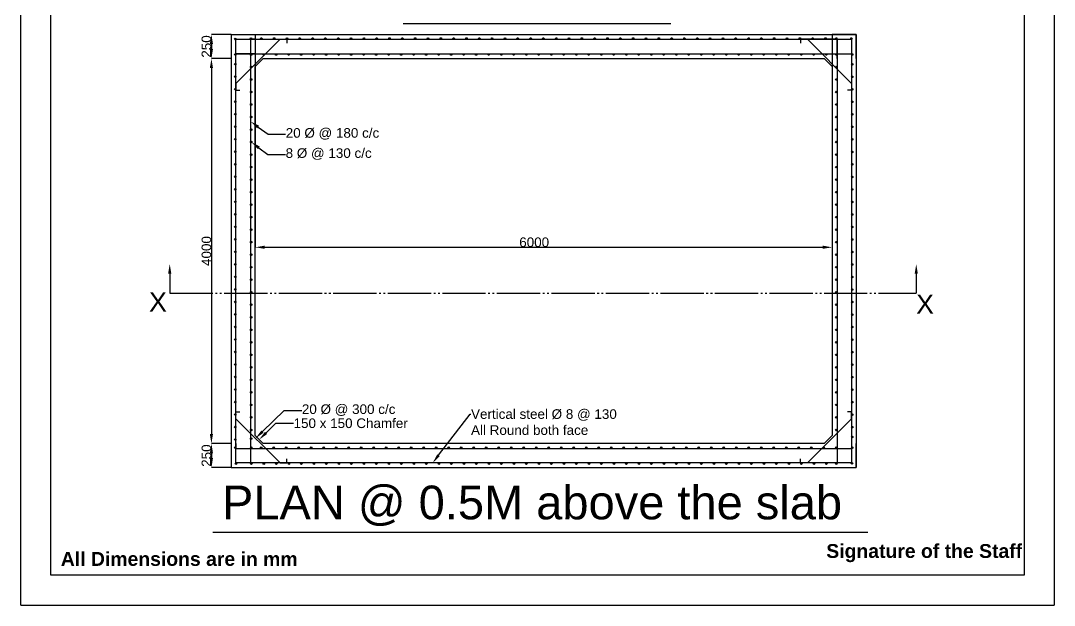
# Model space of a CAD drawing. Header units: millimetres. Extents: x 1847 to 12596, y 569 to 15764.
# Drawn here: x 1847 to 12596, y 569 to 6642 of the extents above; entities that cross this region are included whole.
import ezdxf
from ezdxf import colors
from ezdxf.entities.mleader import LeaderData, LeaderLine
from ezdxf.math import Vec2, Vec3

# ---------------------------------------------------------------- set-up
doc = ezdxf.new("R2010")
doc.units = ezdxf.units.MM
doc.linetypes.add('JIS_09_15', pattern=[18.9, 15, -0.9, 0.6, -0.9, 0.6, -0.9])
doc.styles.get("Standard").update_dxf_attribs({"font": 'arial.ttf'})
doc.dimstyles.new('ISO-25', dxfattribs={"dimtxt": 2.5, "dimasz": 2.5, "dimexe": 1.25, "dimexo": 0.625, "dimtad": 1, "dimtxsty": 'Standard', "dimcen": 2.5, "dimadec": 0, "dimazin": 0, "dimtfac": 1, "dimtmove": 0, "dimatfit": 3, "dimfxl": 1, "dimarcsym": 0})

# ---------------------------------------------------------------- blocks, each defined once
blk = doc.blocks.new('*D39')
at = {"color": 0, "lineweight": -2, "transparency": 16777216}
for p, q in [((4035, 6499), (3830, 6499)), ((3831, 6399), (3831, 6349)), ((4035, 6249), (3830, 6249))]:
    blk.add_line(p, q, dxfattribs=at)
at = {"color": 0, "transparency": 16777216}
for points in [[(3814, 6399), (3847, 6399), (3831, 6499)], [(3814, 6349), (3847, 6349), (3831, 6249)]]:
    blk.add_solid(points, dxfattribs=at)
at = {"layer": 'Defpoints', "color": 0, "transparency": 16777216}
for p in [(4036, 6499), (3831, 6249), (4036, 6249)]:
    blk.add_point(p, dxfattribs=at)
at = {"color": 0, "transparency": 16777216, "insert": (3779, 6374), "char_height": 100, "attachment_point": 5, "rotation": 90}
blk.add_mtext('250', dxfattribs=at)
blk = doc.blocks.new('*D40')
at = {"color": 0, "lineweight": -2, "transparency": 16777216}
for p, q in [((4035, 6249), (3830, 6249)), ((3831, 6149), (3831, 2349)), ((4035, 2249), (3830, 2249))]:
    blk.add_line(p, q, dxfattribs=at)
at = {"color": 0, "transparency": 16777216}
for points in [[(3814, 6149), (3847, 6149), (3831, 6249)], [(3814, 2349), (3847, 2349), (3831, 2249)]]:
    blk.add_solid(points, dxfattribs=at)
at = {"layer": 'Defpoints', "color": 0, "transparency": 16777216}
for p in [(4036, 6249), (3831, 2249), (4036, 2249)]:
    blk.add_point(p, dxfattribs=at)
at = {"color": 0, "transparency": 16777216, "insert": (3779, 4249), "char_height": 100, "attachment_point": 5, "rotation": 90}
blk.add_mtext('4000', dxfattribs=at)
blk = doc.blocks.new('*D41')
at = {"color": 0, "lineweight": -2, "transparency": 16777216}
for p, q in [((4035, 2249), (3830, 2249)), ((3831, 2149), (3831, 2099)), ((4035, 1999), (3830, 1999))]:
    blk.add_line(p, q, dxfattribs=at)
at = {"color": 0, "transparency": 16777216}
for points in [[(3814, 2149), (3847, 2149), (3831, 2249)], [(3814, 2099), (3847, 2099), (3831, 1999)]]:
    blk.add_solid(points, dxfattribs=at)
at = {"layer": 'Defpoints', "color": 0, "transparency": 16777216}
for p in [(4036, 2249), (3831, 1999), (4036, 1999)]:
    blk.add_point(p, dxfattribs=at)
at = {"color": 0, "transparency": 16777216, "insert": (3779, 2124), "char_height": 100, "attachment_point": 5, "rotation": 90}
blk.add_mtext('250', dxfattribs=at)
blk = doc.blocks.new('*D42')
at = {"color": 0, "lineweight": -2, "transparency": 16777216}
for p, q in [((4286, 6498), (4286, 4287)), ((10286, 6498), (10286, 4287)), ((4386, 4288), (10186, 4288))]:
    blk.add_line(p, q, dxfattribs=at)
at = {"color": 0, "transparency": 16777216}
for points in [[(4386, 4305), (4386, 4272), (4286, 4288)], [(10186, 4305), (10186, 4272), (10286, 4288)]]:
    blk.add_solid(points, dxfattribs=at)
at = {"layer": 'Defpoints', "color": 0, "transparency": 16777216}
for p in [(4286, 6499), (10286, 6499), (10286, 4288)]:
    blk.add_point(p, dxfattribs=at)
at = {"color": 0, "transparency": 16777216, "insert": (7187, 4340), "char_height": 100, "attachment_point": 5}
blk.add_mtext('6000', dxfattribs=at)

msp = doc.modelspace()

# ---------------------------------------------------------------- hatches: boundary and pattern name
at = {"true_color": 0x000000}
h = msp.add_hatch(color=18, dxfattribs=at)
h.dxf.hatch_style = 1
h.paths.add_polyline_path([(4071.139, 6452.966, 1), (4087.139, 6452.966, 1)])
h.paths.add_polyline_path([(4234.946, 6457.018, 1), (4250.946, 6457.018, 1)])
h.paths.add_polyline_path([(4341.43, 6457.018, 1), (4357.43, 6457.018, 1)])
h.paths.add_polyline_path([(4474.764, 6457.018, 1), (4490.764, 6457.018, 1)])
h.paths.add_polyline_path([(4608.097, 6457.018, 1), (4624.097, 6457.018, 1)])
h.paths.add_polyline_path([(4741.43, 6457.018, 1), (4757.43, 6457.018, 1)])
h.paths.add_polyline_path([(4756.097, 6291.018, 1), (4772.097, 6291.018, 1)])
h.paths.add_polyline_path([(4642.097, 6291.018, 1), (4626.097, 6291.018, 1)])
h.paths.add_polyline_path([(4512.097, 6291.018, 1), (4496.097, 6291.018, 1)])
h.paths.add_polyline_path([(4366.097, 6291.018, 1), (4382.097, 6291.018, 1)])
h.paths.add_polyline_path([(4252.097, 6291.018, 1), (4236.097, 6291.018, 1)])
h.paths.add_polyline_path([(4070.098, 6290.555, -1), (4086.098, 6290.555, -1)])
h.paths.add_polyline_path([(4070.097, 6190.818, 1), (4086.097, 6190.818, 1)])
h.paths.add_polyline_path([(4236.097, 6161.018, 1), (4252.097, 6161.018, 1)])
h.paths.add_polyline_path([(4086.097, 6060.818, 1), (4070.097, 6060.818, 1)])
h.paths.add_polyline_path([(4236.097, 6031.018, 1), (4252.097, 6031.018, 1)])
h.paths.add_polyline_path([(4070.097, 5930.818, 0.888328028), (4085.875, 5928.946), (4085.875, 5932.691, 0.888328028)])
h.paths.add_polyline_path([(4252.097, 5901.018, 1), (4236.097, 5901.018, 1)])
h.paths.add_polyline_path([(4086.097, 5800.818, 1), (4070.097, 5800.818, 1)])
h.paths.add_polyline_path([(4252.097, 5771.018, 1), (4236.097, 5771.018, 1)])
h.paths.add_polyline_path([(4086.097, 5670.818, 1), (4070.097, 5670.818, 1)])
h.paths.add_polyline_path([(4252.097, 5641.018, 1), (4236.097, 5641.018, 1)])
h.paths.add_polyline_path([(4236.097, 5511.018, 1), (4252.097, 5511.018, 1)])
h.paths.add_polyline_path([(4086.097, 5540.818, 1), (4070.097, 5540.818, 1)])
h.paths.add_polyline_path([(4086.097, 5410.818, 1), (4070.097, 5410.818, 1)])
h.paths.add_polyline_path([(4252.097, 5381.018, 1), (4236.097, 5381.018, 1)])
h.paths.add_polyline_path([(4252.097, 5251.018, 1), (4236.097, 5251.018, 1)])
h.paths.add_polyline_path([(4070.097, 5280.818, 1), (4086.097, 5280.818, 1)])
h.paths.add_polyline_path([(4070.097, 5150.818, 1), (4086.097, 5150.818, 1)])
h.paths.add_polyline_path([(4252.097, 5121.018, 1), (4236.097, 5121.018, 1)])
h.paths.add_polyline_path([(4236.097, 4991.018, 1), (4252.097, 4991.018, 1)])
h.paths.add_polyline_path([(4070.097, 5020.818, 1), (4086.097, 5020.818, 1)])
h.paths.add_polyline_path([(4070.097, 4890.818, 1), (4086.097, 4890.818, 1)])
h.paths.add_polyline_path([(4252.097, 4861.018, 1), (4236.097, 4861.018, 1)])
h.paths.add_polyline_path([(4236.097, 4731.018, 1), (4252.097, 4731.018, 1)])
h.paths.add_polyline_path([(4070.097, 4760.818, 1), (4086.097, 4760.818, 1)])
h.paths.add_polyline_path([(4070.097, 4630.818, 1), (4086.097, 4630.818, 1)])
h.paths.add_polyline_path([(4252.097, 4601.018, 1), (4236.097, 4601.018, 1)])
h.paths.add_polyline_path([(4236.097, 4471.018, 1), (4252.097, 4471.018, 1)])
h.paths.add_polyline_path([(4070.097, 4500.818, 1), (4086.097, 4500.818, 1)])
h.paths.add_polyline_path([(4070.097, 4370.818, 1), (4086.097, 4370.818, 1)])
h.paths.add_polyline_path([(4236.097, 4341.018, 1), (4252.097, 4341.018, 1)])
h.paths.add_polyline_path([(4070.097, 4240.818, 1), (4086.097, 4240.818, 1)])
h.paths.add_polyline_path([(4236.097, 4211.018, 1), (4252.097, 4211.018, 1)])
h.paths.add_polyline_path([(4070.097, 4110.818, 1), (4086.097, 4110.818, 1)])
h.paths.add_polyline_path([(4236.097, 4081.018, 1), (4252.097, 4081.018, 1)])
h.paths.add_polyline_path([(4086.097, 3980.818, 1), (4070.097, 3980.818, 1)])
h.paths.add_polyline_path([(4236.097, 3951.018, 1), (4252.097, 3951.018, 1)])
h.paths.add_polyline_path([(4086.097, 3850.818, 1), (4070.097, 3850.818, 1)])
h.paths.add_polyline_path([(4252.097, 3821.018, 1), (4236.097, 3821.018, 1)])
h.paths.add_polyline_path([(4252.097, 3691.018, 1), (4236.097, 3691.018, 1)])
h.paths.add_polyline_path([(4086.097, 3720.818, 1), (4070.097, 3720.818, 1)])
h.paths.add_polyline_path([(4070.097, 3590.818, 1), (4086.097, 3590.818, 1)])
h.paths.add_polyline_path([(4252.097, 3561.018, 1), (4236.097, 3561.018, 1)])
h.paths.add_polyline_path([(4252.097, 3431.018, 1), (4236.097, 3431.018, 1)])
h.paths.add_polyline_path([(4070.097, 3460.818, 1), (4086.097, 3460.818, 1)])
h.paths.add_polyline_path([(4070.097, 3330.818, 1), (4086.097, 3330.818, 1)])
h.paths.add_polyline_path([(4236.097, 3301.018, 1), (4252.097, 3301.018, 1)])
h.paths.add_polyline_path([(4252.097, 3171.018, 1), (4236.097, 3171.018, 1)])
h.paths.add_polyline_path([(4086.097, 3200.818, 1), (4070.097, 3200.818, 1)])
h.paths.add_polyline_path([(4070.097, 3070.818, 1), (4086.097, 3070.818, 1)])
h.paths.add_polyline_path([(4252.097, 3041.018, 1), (4236.097, 3041.018, 1)])
h.paths.add_polyline_path([(4086.097, 2940.818, 1), (4070.097, 2940.818, 1)])
h.paths.add_polyline_path([(4236.097, 2911.018, 1), (4252.097, 2911.018, 1)])
h.paths.add_polyline_path([(4252.097, 2781.018, 1), (4236.097, 2781.018, 1)])
h.paths.add_polyline_path([(4086.097, 2810.818, 1), (4070.097, 2810.818, 1)])
h.paths.add_polyline_path([(4070.097, 2680.818, 1), (4086.097, 2680.818, 1)])
h.paths.add_polyline_path([(4236.097, 2651.018, 1), (4252.097, 2651.018, 1)])
h.paths.add_polyline_path([(4236.097, 2521.018, 1), (4252.097, 2521.018, 1)])
h.paths.add_polyline_path([(4070.097, 2550.818, 0.876168807), (4085.821, 2548.734), (4085.821, 2552.903, 0.876168807)])
h.paths.add_polyline_path([(4070.097, 2420.818, 1), (4086.097, 2420.818, 1)])
h.paths.add_polyline_path([(4236.097, 2391.018, 1), (4252.097, 2391.018, 1)])
h.paths.add_polyline_path([(4236.097, 2301.191, 1), (4252.097, 2301.191, 1)])
h.paths.add_polyline_path([(4086.097, 2290.818, 1), (4070.097, 2290.818, 1)])
h.paths.add_polyline_path([(4086.097, 2206.94, 1), (4070.097, 2206.94, 1)])
h.paths.add_polyline_path([(4252.416, 2206.972, 1), (4236.416, 2206.972, 0.383232003), (4243.563, 2199.018), (4245.27, 2199.018, 0.383232003)])
h.paths.add_polyline_path([(4340.097, 2207.089, 1), (4356.097, 2207.089, 1)])
h.paths.add_polyline_path([(4470.097, 2207.089, 1), (4486.097, 2207.089, 1)])
h.paths.add_polyline_path([(4600.097, 2207.089, 1), (4616.097, 2207.089, 1)])
h.paths.add_polyline_path([(4730.097, 2207.089, 1), (4746.097, 2207.089, 1)])
h.paths.add_polyline_path([(4876.097, 2207.089, 1), (4860.097, 2207.089, 1)])
h.paths.add_polyline_path([(5006.097, 2207.089, 1), (4990.097, 2207.089, 1)])
h.paths.add_polyline_path([(4093.611, 2041.018, 1), (4077.611, 2041.018, 1)])
h.paths.add_polyline_path([(4254.097, 2041.018, 1), (4238.097, 2041.018, 1)])
h.paths.add_polyline_path([(4368.097, 2041.018, 1), (4384.097, 2041.018, 1)])
h.paths.add_polyline_path([(4498.097, 2041.018, 1), (4514.097, 2041.018, 1)])
h.paths.add_polyline_path([(4628.097, 2041.018, 1), (4644.097, 2041.018, 1)])
h.paths.add_polyline_path([(4774.097, 2041.018, 1), (4758.097, 2041.018, 1)])
h.paths.add_polyline_path([(4904.097, 2041.018, 1), (4888.097, 2041.018, 1)])
h.paths.add_polyline_path([(5034.097, 2041.018, 1), (5018.097, 2041.018, 1)])
h.paths.add_polyline_path([(5120.097, 2207.089, 1), (5136.097, 2207.089, 1)])
h.paths.add_polyline_path([(5250.097, 2207.089, 1), (5266.097, 2207.089, 1)])
h.paths.add_polyline_path([(5380.097, 2207.089, 1), (5396.097, 2207.089, 1)])
h.paths.add_polyline_path([(5510.097, 2207.089, 1), (5526.097, 2207.089, 1)])
h.paths.add_polyline_path([(5148.097, 2041.018, 1), (5164.097, 2041.018, 1)])
h.paths.add_polyline_path([(5294.097, 2041.018, 1), (5278.097, 2041.018, 1)])
h.paths.add_polyline_path([(5408.097, 2041.018, 1), (5424.097, 2041.018, 1)])
h.paths.add_polyline_path([(5538.097, 2041.018, 1), (5554.097, 2041.018, 1)])
h.paths.add_polyline_path([(5640.097, 2207.089, 1), (5656.097, 2207.089, 1)])
h.paths.add_polyline_path([(5770.097, 2207.089, 1), (5786.097, 2207.089, 1)])
h.paths.add_polyline_path([(5900.097, 2207.089, 1), (5916.097, 2207.089, 1)])
h.paths.add_polyline_path([(6030.097, 2207.089, 1), (6046.097, 2207.089, 1)])
h.paths.add_polyline_path([(6160.097, 2207.089, 1), (6176.097, 2207.089, 1)])
h.paths.add_polyline_path([(6290.097, 2207.089, 1), (6306.097, 2207.089, 1)])
h.paths.add_polyline_path([(6420.097, 2207.089, 1), (6436.097, 2207.089, 1)])
h.paths.add_polyline_path([(6550.097, 2207.089, 1), (6566.097, 2207.089, 1)])
h.paths.add_polyline_path([(6680.097, 2207.089, 1), (6696.097, 2207.089, 1)])
h.paths.add_polyline_path([(6826.097, 2207.089, 1), (6810.097, 2207.089, 1)])
h.paths.add_polyline_path([(6956.097, 2207.089, 1), (6940.097, 2207.089, 1)])
h.paths.add_polyline_path([(5668.097, 2041.018, 1), (5684.097, 2041.018, 1)])
h.paths.add_polyline_path([(5814.097, 2041.018, 1), (5798.097, 2041.018, 1)])
h.paths.add_polyline_path([(5944.097, 2041.018, 1), (5928.097, 2041.018, 1)])
h.paths.add_polyline_path([(6074.097, 2041.018, 1), (6058.097, 2041.018, 1)])
h.paths.add_polyline_path([(6188.097, 2041.018, 1), (6204.097, 2041.018, 1)])
h.paths.add_polyline_path([(6318.097, 2041.018, 1), (6334.097, 2041.018, 1)])
h.paths.add_polyline_path([(6464.097, 2041.018, 1), (6448.097, 2041.018, 1)])
h.paths.add_polyline_path([(6578.097, 2041.018, 1), (6594.097, 2041.018, 1)])
h.paths.add_polyline_path([(6708.097, 2041.018, 1), (6724.097, 2041.018, 1)])
h.paths.add_polyline_path([(6838.097, 2041.018, 1), (6854.097, 2041.018, 1)])
h.paths.add_polyline_path([(6984.097, 2041.018, 1), (6968.097, 2041.018, 1)])
h.paths.add_polyline_path([(7070.097, 2207.089, 1), (7086.097, 2207.089, 1)])
h.paths.add_polyline_path([(7216.097, 2207.089, 1), (7200.097, 2207.089, 1)])
h.paths.add_polyline_path([(7346.097, 2207.089, 1), (7330.097, 2207.089, 1)])
h.paths.add_polyline_path([(7476.097, 2207.089, 1), (7460.097, 2207.089, 1)])
h.paths.add_polyline_path([(7606.097, 2207.089, 1), (7590.097, 2207.089, 1)])
h.paths.add_polyline_path([(7736.097, 2207.089, 1), (7720.097, 2207.089, 1)])
h.paths.add_polyline_path([(7866.097, 2207.089, 1), (7850.097, 2207.089, 1)])
h.paths.add_polyline_path([(7996.097, 2207.089, 1), (7980.097, 2207.089, 1)])
h.paths.add_polyline_path([(8126.097, 2207.089, 1), (8110.097, 2207.089, 1)])
h.paths.add_polyline_path([(8240.097, 2207.089, 1), (8256.097, 2207.089, 1)])
h.paths.add_polyline_path([(7114.097, 2041.018, 1), (7098.097, 2041.018, 1)])
h.paths.add_polyline_path([(7244.097, 2041.018, 1), (7228.097, 2041.018, 1)])
h.paths.add_polyline_path([(7374.097, 2041.018, 1), (7358.097, 2041.018, 1)])
h.paths.add_polyline_path([(7504.097, 2041.018, 1), (7488.097, 2041.018, 1)])
h.paths.add_polyline_path([(7634.097, 2041.018, 1), (7618.097, 2041.018, 1)])
h.paths.add_polyline_path([(7764.097, 2041.018, 1), (7748.097, 2041.018, 1)])
h.paths.add_polyline_path([(7894.097, 2041.018, 1), (7878.097, 2041.018, 1)])
h.paths.add_polyline_path([(8024.097, 2041.018, 1), (8008.097, 2041.018, 1)])
h.paths.add_polyline_path([(8154.097, 2041.018, 1), (8138.097, 2041.018, 1)])
h.paths.add_polyline_path([(8284.097, 2041.018, 1), (8268.097, 2041.018, 1)])
h.paths.add_polyline_path([(8370.097, 2207.089, 1), (8386.097, 2207.089, 1)])
h.paths.add_polyline_path([(8500.097, 2207.089, 1), (8516.097, 2207.089, 1)])
h.paths.add_polyline_path([(8630.097, 2207.089, 1), (8646.097, 2207.089, 1)])
h.paths.add_polyline_path([(8760.097, 2207.089, 1), (8776.097, 2207.089, 1)])
h.paths.add_polyline_path([(8890.097, 2207.089, 1), (8906.097, 2207.089, 1)])
h.paths.add_polyline_path([(9020.097, 2207.089, 1), (9036.097, 2207.089, 1)])
h.paths.add_polyline_path([(9150.097, 2207.089, 1), (9166.097, 2207.089, 1)])
h.paths.add_polyline_path([(9280.097, 2207.089, 1), (9296.097, 2207.089, 1)])
h.paths.add_polyline_path([(9410.097, 2207.089, 1), (9426.097, 2207.089, 1)])
h.paths.add_polyline_path([(9556.097, 2207.089, 1), (9540.097, 2207.089, 1)])
h.paths.add_polyline_path([(8414.097, 2041.018, 1), (8398.097, 2041.018, 1)])
h.paths.add_polyline_path([(8528.097, 2041.018, 1), (8544.097, 2041.018, 1)])
h.paths.add_polyline_path([(8658.097, 2041.018, 1), (8674.097, 2041.018, 1)])
h.paths.add_polyline_path([(8804.097, 2041.018, 1), (8788.097, 2041.018, 1)])
h.paths.add_polyline_path([(8934.097, 2041.018, 1), (8918.097, 2041.018, 1)])
h.paths.add_polyline_path([(9064.097, 2041.018, 1), (9048.097, 2041.018, 1)])
h.paths.add_polyline_path([(9194.097, 2041.018, 1), (9178.097, 2041.018, 1)])
h.paths.add_polyline_path([(9324.097, 2041.018, 1), (9308.097, 2041.018, 1)])
h.paths.add_polyline_path([(9438.097, 2041.018, 1), (9454.097, 2041.018, 1)])
h.paths.add_polyline_path([(9584.097, 2041.018, 1), (9568.097, 2041.018, 1)])
h.paths.add_polyline_path([(9686.097, 2207.089, 1), (9670.097, 2207.089, 1)])
h.paths.add_polyline_path([(9800.097, 2207.089, 1), (9816.097, 2207.089, 1)])
h.paths.add_polyline_path([(9946.097, 2207.089, 1), (9930.097, 2207.089, 1)])
h.paths.add_polyline_path([(10060.097, 2207.089, 1), (10076.097, 2207.089, 1)])
h.paths.add_polyline_path([(10206.097, 2207.089, 1), (10190.097, 2207.089, 1)])
h.paths.add_polyline_path([(10336.097, 2207.089, 1), (10320.097, 2207.089, 1)])
h.paths.add_polyline_path([(9714.097, 2041.018, 1), (9698.097, 2041.018, 1)])
h.paths.add_polyline_path([(9844.097, 2041.018, 1), (9828.097, 2041.018, 1)])
h.paths.add_polyline_path([(9974.097, 2041.018, 1), (9958.097, 2041.018, 1)])
h.paths.add_polyline_path([(10104.097, 2041.018, 1), (10088.097, 2041.018, 1)])
h.paths.add_polyline_path([(10234.097, 2041.018, 1), (10218.097, 2041.018, 1)])
h.paths.add_polyline_path([(10336.313, 2041.018, 1), (10320.313, 2041.018, 1)])
h.paths.add_polyline_path([(10483.686, 2043.294, 1), (10499.686, 2043.294, 1)])
h.paths.add_polyline_path([(10502.097, 2207.37, 1), (10486.097, 2207.37, 1)])
h = msp.add_hatch(color=18, dxfattribs=at)
h.dxf.hatch_style = 1
h.paths.add_polyline_path([(4890.764, 6457.018, 1), (4874.764, 6457.018, 1)])
h = msp.add_hatch(color=18, dxfattribs=at)
h.dxf.hatch_style = 1
h.paths.add_polyline_path([(5024.097, 6457.018, 1), (5008.097, 6457.018, 1)])
h = msp.add_hatch(color=18, dxfattribs=at)
h.dxf.hatch_style = 1
h.paths.add_polyline_path([(5157.43, 6457.018, 1), (5141.43, 6457.018, 1)])
h = msp.add_hatch(color=18, dxfattribs=at)
h.dxf.hatch_style = 1
h.paths.add_polyline_path([(5290.764, 6457.018, 1), (5274.764, 6457.018, 1)])
h = msp.add_hatch(color=18, dxfattribs=at)
h.dxf.hatch_style = 1
h.paths.add_polyline_path([(5424.097, 6457.018, 1), (5408.097, 6457.018, 1)])
h = msp.add_hatch(color=18, dxfattribs=at)
h.dxf.hatch_style = 1
h.paths.add_polyline_path([(5557.43, 6457.018, 1), (5541.43, 6457.018, 1)])
h = msp.add_hatch(color=18, dxfattribs=at)
h.dxf.hatch_style = 1
h.paths.add_polyline_path([(5690.764, 6457.018, 1), (5674.764, 6457.018, 1)])
h = msp.add_hatch(color=18, dxfattribs=at)
h.dxf.hatch_style = 1
h.paths.add_polyline_path([(5824.097, 6457.018, 1), (5808.097, 6457.018, 1)])
h = msp.add_hatch(color=18, dxfattribs=at)
h.dxf.hatch_style = 1
h.paths.add_polyline_path([(5957.43, 6457.018, 1), (5941.43, 6457.018, 1)])
h = msp.add_hatch(color=18, dxfattribs=at)
h.dxf.hatch_style = 1
h.paths.add_polyline_path([(6090.764, 6457.018, 1), (6074.764, 6457.018, 1)])
h = msp.add_hatch(color=18, dxfattribs=at)
h.dxf.hatch_style = 1
h.paths.add_polyline_path([(6224.097, 6457.018, 1), (6208.097, 6457.018, 1)])
h = msp.add_hatch(color=18, dxfattribs=at)
h.dxf.hatch_style = 1
h.paths.add_polyline_path([(6357.43, 6457.018, 1), (6341.43, 6457.018, 1)])
h = msp.add_hatch(color=18, dxfattribs=at)
h.dxf.hatch_style = 1
h.paths.add_polyline_path([(6490.764, 6457.018, 1), (6474.764, 6457.018, 1)])
h = msp.add_hatch(color=18, dxfattribs=at)
h.dxf.hatch_style = 1
h.paths.add_polyline_path([(6624.097, 6457.018, 1), (6608.097, 6457.018, 1)])
h = msp.add_hatch(color=18, dxfattribs=at)
h.dxf.hatch_style = 1
h.paths.add_polyline_path([(6757.43, 6457.018, 1), (6741.43, 6457.018, 1)])
h = msp.add_hatch(color=18, dxfattribs=at)
h.dxf.hatch_style = 1
h.paths.add_polyline_path([(6890.764, 6457.018, 1), (6874.764, 6457.018, 1)])
h = msp.add_hatch(color=18, dxfattribs=at)
h.dxf.hatch_style = 1
h.paths.add_polyline_path([(7024.097, 6457.018, 1), (7008.097, 6457.018, 1)])
h = msp.add_hatch(color=18, dxfattribs=at)
h.dxf.hatch_style = 1
h.paths.add_polyline_path([(7157.43, 6457.018, 1), (7141.43, 6457.018, 1)])
h = msp.add_hatch(color=18, dxfattribs=at)
h.dxf.hatch_style = 1
h.paths.add_polyline_path([(7290.764, 6457.018, 1), (7274.764, 6457.018, 1)])
h = msp.add_hatch(color=18, dxfattribs=at)
h.dxf.hatch_style = 1
h.paths.add_polyline_path([(7424.097, 6457.018, 1), (7408.097, 6457.018, 1)])
h = msp.add_hatch(color=18, dxfattribs=at)
h.dxf.hatch_style = 1
h.paths.add_polyline_path([(7557.43, 6457.018, 1), (7541.43, 6457.018, 1)])
h = msp.add_hatch(color=18, dxfattribs=at)
h.dxf.hatch_style = 1
h.paths.add_polyline_path([(7690.764, 6457.018, 1), (7674.764, 6457.018, 1)])
h = msp.add_hatch(color=18, dxfattribs=at)
h.dxf.hatch_style = 1
h.paths.add_polyline_path([(7824.097, 6457.018, 1), (7808.097, 6457.018, 1)])
h = msp.add_hatch(color=18, dxfattribs=at)
h.dxf.hatch_style = 1
h.paths.add_polyline_path([(7957.43, 6457.018, 1), (7941.43, 6457.018, 1)])
h = msp.add_hatch(color=18, dxfattribs=at)
h.dxf.hatch_style = 1
h.paths.add_polyline_path([(8090.764, 6457.018, 1), (8074.764, 6457.018, 1)])
h = msp.add_hatch(color=18, dxfattribs=at)
h.dxf.hatch_style = 1
h.paths.add_polyline_path([(8224.097, 6457.018, 1), (8208.097, 6457.018, 1)])
h = msp.add_hatch(color=18, dxfattribs=at)
h.dxf.hatch_style = 1
h.paths.add_polyline_path([(8357.43, 6457.018, 1), (8341.43, 6457.018, 1)])
h = msp.add_hatch(color=18, dxfattribs=at)
h.dxf.hatch_style = 1
h.paths.add_polyline_path([(8490.764, 6457.018, 1), (8474.764, 6457.018, 1)])
h = msp.add_hatch(color=18, dxfattribs=at)
h.dxf.hatch_style = 1
h.paths.add_polyline_path([(8624.097, 6457.018, 1), (8608.097, 6457.018, 1)])
h = msp.add_hatch(color=18, dxfattribs=at)
h.dxf.hatch_style = 1
h.paths.add_polyline_path([(8757.43, 6457.018, 1), (8741.43, 6457.018, 1)])
h = msp.add_hatch(color=18, dxfattribs=at)
h.dxf.hatch_style = 1
h.paths.add_polyline_path([(8890.764, 6457.018, 1), (8874.764, 6457.018, 1)])
h = msp.add_hatch(color=18, dxfattribs=at)
h.dxf.hatch_style = 1
h.paths.add_polyline_path([(9024.097, 6457.018, 1), (9008.097, 6457.018, 1)])
h = msp.add_hatch(color=18, dxfattribs=at)
h.dxf.hatch_style = 1
h.paths.add_polyline_path([(9157.43, 6457.018, 1), (9141.43, 6457.018, 1)])
h = msp.add_hatch(color=18, dxfattribs=at)
h.dxf.hatch_style = 1
h.paths.add_polyline_path([(9290.764, 6457.018, 1), (9274.764, 6457.018, 1)])
h = msp.add_hatch(color=18, dxfattribs=at)
h.dxf.hatch_style = 1
h.paths.add_polyline_path([(9424.097, 6457.018, 1), (9408.097, 6457.018, 1)])
h = msp.add_hatch(color=18, dxfattribs=at)
h.dxf.hatch_style = 1
h.paths.add_polyline_path([(9557.43, 6457.018, 1), (9541.43, 6457.018, 1)])
h = msp.add_hatch(color=18, dxfattribs=at)
h.dxf.hatch_style = 1
h.paths.add_polyline_path([(9690.764, 6457.018, 1), (9674.764, 6457.018, 1)])
h = msp.add_hatch(color=18, dxfattribs=at)
h.dxf.hatch_style = 1
h.paths.add_polyline_path([(9824.097, 6457.018, 1), (9808.097, 6457.018, 1)])
h = msp.add_hatch(color=18, dxfattribs=at)
h.dxf.hatch_style = 1
h.paths.add_polyline_path([(9957.43, 6457.018, 1), (9941.43, 6457.018, 1)])
h = msp.add_hatch(color=18, dxfattribs=at)
h.dxf.hatch_style = 1
h.paths.add_polyline_path([(10090.764, 6457.018, 1), (10074.764, 6457.018, 1)])
h = msp.add_hatch(color=18, dxfattribs=at)
h.dxf.hatch_style = 1
h.paths.add_polyline_path([(10224.097, 6457.018, 1), (10208.097, 6457.018, 1)])
h = msp.add_hatch(color=18, dxfattribs=at)
h.dxf.hatch_style = 1
h.paths.add_polyline_path([(10335.778, 6457.018, 1), (10319.778, 6457.018, 1)])
h = msp.add_hatch(color=18, dxfattribs=at)
h.dxf.hatch_style = 1
h.paths.add_polyline_path([(10494.097, 6457.018, 1), (10478.097, 6457.018, 1)])
h = msp.add_hatch(color=18, dxfattribs=at)
h.dxf.hatch_style = 1
h.paths.add_polyline_path([(4902.097, 6291.018, 1), (4886.097, 6291.018, 1)])
h.paths.add_polyline_path([(5032.097, 6291.018, 1), (5016.097, 6291.018, 1)])
h.paths.add_polyline_path([(5162.097, 6291.018, 1), (5146.097, 6291.018, 1)])
h.paths.add_polyline_path([(5292.097, 6291.018, 1), (5276.097, 6291.018, 1)])
h.paths.add_polyline_path([(5422.097, 6291.018, 1), (5406.097, 6291.018, 1)])
h.paths.add_polyline_path([(5536.097, 6291.018, 1), (5552.097, 6291.018, 1)])
h.paths.add_polyline_path([(5682.097, 6291.018, 1), (5666.097, 6291.018, 1)])
h.paths.add_polyline_path([(5812.097, 6291.018, 1), (5796.097, 6291.018, 1)])
h.paths.add_polyline_path([(5942.097, 6291.018, 1), (5926.097, 6291.018, 1)])
h.paths.add_polyline_path([(6072.097, 6291.018, 1), (6056.097, 6291.018, 1)])
h.paths.add_polyline_path([(6202.097, 6291.018, 1), (6186.097, 6291.018, 1)])
h.paths.add_polyline_path([(6332.097, 6291.018, 1), (6316.097, 6291.018, 1)])
h.paths.add_polyline_path([(6462.097, 6291.018, 1), (6446.097, 6291.018, 1)])
h.paths.add_polyline_path([(6592.097, 6291.018, 1), (6576.097, 6291.018, 1)])
h.paths.add_polyline_path([(6722.097, 6291.018, 1), (6706.097, 6291.018, 1)])
h.paths.add_polyline_path([(6852.097, 6291.018, 1), (6836.097, 6291.018, 1)])
h.paths.add_polyline_path([(6982.097, 6291.018, 1), (6966.097, 6291.018, 1)])
h.paths.add_polyline_path([(7112.097, 6291.018, 1), (7096.097, 6291.018, 1)])
h.paths.add_polyline_path([(7242.097, 6291.018, 1), (7226.097, 6291.018, 1)])
h.paths.add_polyline_path([(7372.097, 6291.018, 1), (7356.097, 6291.018, 1)])
h.paths.add_polyline_path([(7502.097, 6291.018, 1), (7486.097, 6291.018, 1)])
h.paths.add_polyline_path([(7632.097, 6291.018, 1), (7616.097, 6291.018, 1)])
h.paths.add_polyline_path([(7762.097, 6291.018, 1), (7746.097, 6291.018, 1)])
h.paths.add_polyline_path([(7892.097, 6291.018, 1), (7876.097, 6291.018, 1)])
h.paths.add_polyline_path([(8022.097, 6291.018, 1), (8006.097, 6291.018, 1)])
h.paths.add_polyline_path([(8152.097, 6291.018, 1), (8136.097, 6291.018, 1)])
h.paths.add_polyline_path([(8282.097, 6291.018, 1), (8266.097, 6291.018, 1)])
h.paths.add_polyline_path([(8412.097, 6291.018, 1), (8396.097, 6291.018, 1)])
h.paths.add_polyline_path([(8542.097, 6291.018, 1), (8526.097, 6291.018, 1)])
h.paths.add_polyline_path([(8672.097, 6291.018, 1), (8656.097, 6291.018, 1)])
h.paths.add_polyline_path([(8802.097, 6291.018, 1), (8786.097, 6291.018, 1)])
h.paths.add_polyline_path([(8932.097, 6291.018, 1), (8916.097, 6291.018, 1)])
h.paths.add_polyline_path([(9062.097, 6291.018, 1), (9046.097, 6291.018, 1)])
h.paths.add_polyline_path([(9192.097, 6291.018, 1), (9176.097, 6291.018, 1)])
h.paths.add_polyline_path([(9322.097, 6291.018, 1), (9306.097, 6291.018, 1)])
h.paths.add_polyline_path([(9452.097, 6291.018, 1), (9436.097, 6291.018, 1)])
h.paths.add_polyline_path([(9582.097, 6291.018, 1), (9566.097, 6291.018, 1)])
h.paths.add_polyline_path([(9712.097, 6291.018, 1), (9696.097, 6291.018, 1)])
h.paths.add_polyline_path([(9842.097, 6291.018, 1), (9826.097, 6291.018, 1)])
h.paths.add_polyline_path([(9972.097, 6291.018, 1), (9956.097, 6291.018, 1)])
h.paths.add_polyline_path([(10086.097, 6291.018, 1), (10102.097, 6291.018, 1)])
h.paths.add_polyline_path([(10232.097, 6291.018, 1), (10216.097, 6291.018, 1)])
h.paths.add_polyline_path([(10319.941, 6291.018, 1), (10335.941, 6291.018, 1)])
h.paths.add_polyline_path([(10502.097, 6291.13, 1), (10486.097, 6291.13, 1)])
h.paths.add_polyline_path([(10335.941, 6161.018, 1), (10319.941, 6161.018, 1)])
h.paths.add_polyline_path([(10502.097, 6189.018, 1), (10486.097, 6189.018, 1)])
h.paths.add_polyline_path([(10486.097, 6059.018, 1), (10502.097, 6059.018, 1)])
h.paths.add_polyline_path([(10335.941, 6031.018, 1), (10319.941, 6031.018, 1)])
h.paths.add_polyline_path([(10335.941, 5901.018, 1), (10319.941, 5901.018, 1)])
h.paths.add_polyline_path([(10502.097, 5929.018, 0.893850957), (10486.297, 5930.795), (10486.297, 5927.241, 0.893850957)])
h.paths.add_polyline_path([(10486.097, 5799.018, 1), (10502.097, 5799.018, 1)])
h.paths.add_polyline_path([(10502.097, 5669.018, 1), (10486.097, 5669.018, 1)])
h.paths.add_polyline_path([(10319.941, 5771.018, 1), (10335.941, 5771.018, 1)])
h.paths.add_polyline_path([(10335.941, 5641.018, 1), (10319.941, 5641.018, 1)])
h.paths.add_polyline_path([(10486.097, 5539.018, 1), (10502.097, 5539.018, 1)])
h.paths.add_polyline_path([(10319.941, 5511.018, 1), (10335.941, 5511.018, 1)])
h.paths.add_polyline_path([(10502.097, 5409.018, 1), (10486.097, 5409.018, 1)])
h.paths.add_polyline_path([(10335.941, 5381.018, 1), (10319.941, 5381.018, 1)])
h.paths.add_polyline_path([(10335.941, 5251.018, 1), (10319.941, 5251.018, 1)])
h.paths.add_polyline_path([(10502.097, 5279.018, 1), (10486.097, 5279.018, 1)])
h.paths.add_polyline_path([(10502.097, 5149.018, 1), (10486.097, 5149.018, 1)])
h.paths.add_polyline_path([(10502.097, 5019.018, 1), (10486.097, 5019.018, 1)])
h.paths.add_polyline_path([(10319.941, 5121.018, 1), (10335.941, 5121.018, 1)])
h.paths.add_polyline_path([(10335.941, 4991.018, 1), (10319.941, 4991.018, 1)])
h.paths.add_polyline_path([(10335.941, 4861.018, 1), (10319.941, 4861.018, 1)])
h.paths.add_polyline_path([(10502.097, 4889.018, 1), (10486.097, 4889.018, 1)])
h.paths.add_polyline_path([(10486.097, 4759.018, 1), (10502.097, 4759.018, 1)])
h.paths.add_polyline_path([(10319.941, 4731.018, 1), (10335.941, 4731.018, 1)])
h.paths.add_polyline_path([(10486.097, 4629.018, 1), (10502.097, 4629.018, 1)])
h.paths.add_polyline_path([(10335.941, 4601.018, 1), (10319.941, 4601.018, 1)])
h.paths.add_polyline_path([(10335.941, 4471.018, 1), (10319.941, 4471.018, 1)])
h.paths.add_polyline_path([(10486.097, 4499.018, 1), (10502.097, 4499.018, 1)])
h.paths.add_polyline_path([(10486.097, 4369.018, 1), (10502.097, 4369.018, 1)])
h.paths.add_polyline_path([(10319.941, 4341.018, 1), (10335.941, 4341.018, 1)])
h.paths.add_polyline_path([(10319.941, 4211.018, 1), (10335.941, 4211.018, 1)])
h.paths.add_polyline_path([(10502.097, 4239.018, 1), (10486.097, 4239.018, 1)])
h.paths.add_polyline_path([(10486.097, 4109.018, 1), (10502.097, 4109.018, 1)])
h.paths.add_polyline_path([(10335.941, 4081.018, 1), (10319.941, 4081.018, 1)])
h.paths.add_polyline_path([(10502.097, 3979.018, 1), (10486.097, 3979.018, 1)])
h.paths.add_polyline_path([(10335.941, 3951.018, 1), (10319.941, 3951.018, 1)])
h.paths.add_polyline_path([(10335.941, 3821.018, 1), (10319.941, 3821.018, 1)])
h.paths.add_polyline_path([(10502.097, 3849.018, 1), (10486.097, 3849.018, 1)])
h.paths.add_polyline_path([(10502.097, 3719.018, 1), (10486.097, 3719.018, 1)])
h.paths.add_polyline_path([(10335.941, 3691.018, 1), (10319.941, 3691.018, 1)])
h.paths.add_polyline_path([(10502.097, 3589.018, 1), (10486.097, 3589.018, 1)])
h.paths.add_polyline_path([(10335.941, 3561.018, 1), (10319.941, 3561.018, 1)])
h.paths.add_polyline_path([(10502.097, 3459.018, 1), (10486.097, 3459.018, 1)])
h.paths.add_polyline_path([(10335.941, 3431.018, 1), (10319.941, 3431.018, 1)])
h.paths.add_polyline_path([(10319.941, 3301.018, 1), (10335.941, 3301.018, 1)])
h.paths.add_polyline_path([(10486.097, 3329.018, 1), (10502.097, 3329.018, 1)])
h.paths.add_polyline_path([(10502.097, 3199.018, 1), (10486.097, 3199.018, 1)])
h.paths.add_polyline_path([(10335.941, 3171.018, 1), (10319.941, 3171.018, 1)])
h.paths.add_polyline_path([(10486.097, 3069.018, 1), (10502.097, 3069.018, 1)])
h.paths.add_polyline_path([(10335.941, 3041.018, 1), (10319.941, 3041.018, 1)])
h.paths.add_polyline_path([(10319.941, 2911.018, 1), (10335.941, 2911.018, 1)])
h.paths.add_polyline_path([(10502.097, 2939.018, 1), (10486.097, 2939.018, 1)])
h.paths.add_polyline_path([(10502.097, 2809.018, 1), (10486.097, 2809.018, 1)])
h.paths.add_polyline_path([(10335.941, 2781.018, 1), (10319.941, 2781.018, 1)])
h.paths.add_polyline_path([(10502.097, 2679.018, 1), (10486.097, 2679.018, 1)])
h.paths.add_polyline_path([(10335.941, 2651.018, 1), (10319.941, 2651.018, 1)])
h.paths.add_polyline_path([(10502.097, 2549.018, 0.832668157), (10486.622, 2551.868), (10486.622, 2546.168, 0.832668157)])
h.paths.add_polyline_path([(10319.941, 2521.018, 1), (10335.941, 2521.018, 1)])
h.paths.add_polyline_path([(10335.941, 2391.018, 1), (10319.941, 2391.018, 1)])
h.paths.add_polyline_path([(10502.097, 2419.018, 1), (10486.097, 2419.018, 1)])
h.paths.add_polyline_path([(10502.097, 2317.96, 1), (10486.097, 2317.96, 1)])

# ---------------------------------------------------------------- linework, layer by layer
for p, q in [((12595.867, 15764.23), (12595.867, 568.901)), ((1847.055, 568.901), (1847.055, 10100.355)), ((5825.023, 6613.354), (8606.51, 6613.354)), ((4036.097, 6499.018), (4036.097, 1999.018)), ((4036.097, 6499.018), (10536.097, 6499.018)), ((4036.097, 6499.018), (4036.097, 6249.018)), ((4036.097, 6499.018), (4036.097, 6474.018)), ((10536.097, 6499.018), (10286.097, 6499.018)), ((10536.097, 6499.018), (10511.097, 6499.018)), ((10536.097, 6499.018), (10536.097, 1999.018)), ((10536.097, 6249.018), (10536.097, 6499.018)), ((10536.097, 6474.018), (10536.097, 6499.018)), ((4543.787, 6449.018), (4085.875, 5991.106)), ((4086.097, 6449.018), (10486.097, 6449.018)), ((4086.097, 2049.018), (4086.097, 6449.018)), ((4086.097, 6449.018), (4216.097, 6449.018)), ((4286.097, 6449.018), (4236.097, 6449.018)), ((4236.097, 6449.018), (4236.097, 2049.018)), ((4236.097, 6449.018), (4543.787, 6449.018)), ((4543.787, 6449.018), (4583.787, 6449.018)), ((4583.787, 6449.018), (4615.787, 6449.018)), ((4615.787, 6449.018), (4615.787, 6409.018)), ((10028.407, 6449.018), (9956.407, 6449.018)), ((9956.407, 6449.018), (9956.407, 6409.018)), ((10336.097, 6449.018), (10028.407, 6449.018)), ((10028.407, 6449.018), (10486.297, 5991.128)), ((10336.097, 6249.018), (10336.097, 6449.018)), ((10336.097, 6449.018), (10336.097, 2049.018)), ((10486.097, 6449.018), (10486.097, 2049.018)), ((10486.097, 6449.018), (10486.097, 6319.018)), ((4286.097, 6299.018), (4086.097, 6299.018)), ((4086.097, 6299.018), (10486.097, 6299.018)), ((4236.097, 6299.018), (4244.097, 6299.018)), ((4286.097, 6166.328), (4368.787, 6249.018)), ((4368.787, 6249.018), (10203.407, 6249.018)), ((10286.097, 6166.328), (10203.407, 6249.018)), ((4286.097, 2331.712), (4286.097, 6166.328)), ((10286.097, 6166.328), (10286.097, 2331.708)), ((4085.875, 5991.106), (4085.875, 5919.106)), ((4085.875, 5919.106), (4125.875, 5919.106)), ((10486.297, 5919.128), (10446.297, 5919.128)), ((10486.297, 5991.128), (10486.297, 5919.128)), ((4085.821, 2506.989), (4085.821, 2578.989)), ((4085.821, 2578.989), (4125.821, 2578.989)), ((4543.791, 2049.018), (4085.821, 2506.989)), ((10028.407, 2049.018), (10486.622, 2507.233)), ((10486.622, 2579.233), (10446.622, 2579.233)), ((10486.622, 2507.233), (10486.622, 2579.233)), ((4368.791, 2249.018), (4286.097, 2331.712)), ((10286.097, 2331.708), (10203.407, 2249.018)), ((4036.097, 2249.018), (4036.097, 1999.018)), ((4086.097, 2249.018), (4086.097, 2199.018)), ((4086.097, 2199.018), (10486.097, 2199.018)), ((10203.407, 2249.018), (4368.791, 2249.018)), ((10536.097, 1999.018), (10536.097, 2249.018)), ((10486.097, 2049.018), (4086.097, 2049.018)), ((4543.791, 2049.018), (4615.791, 2049.018)), ((4615.791, 2049.018), (4615.791, 2089.018)), ((9956.407, 2049.018), (9956.407, 2089.018)), ((10028.407, 2049.018), (9956.407, 2049.018)), ((10336.097, 2049.018), (10028.407, 2049.018)), ((10486.097, 2049.018), (10356.097, 2049.018)), ((4036.097, 2024.018), (4036.097, 1999.018)), ((4036.097, 1999.018), (10536.097, 1999.018)), ((4036.097, 1999.018), (4286.097, 1999.018)), ((4036.097, 1999.018), (4061.097, 1999.018)), ((10286.097, 1999.018), (10536.097, 1999.018)), ((10511.097, 1999.018), (10536.097, 1999.018)), ((10536.097, 1999.018), (10536.097, 2024.018)), ((3844.145, 1328.177), (10655.631, 1328.177)), ((1847.055, 568.901), (8589.377, 568.901)), ((8589.377, 568.901), (12595.867, 568.901))]:
    msp.add_line(p, q)
at = {"linetype": 'JIS_09_15', "ltscale": 30}
msp.add_line((3397.031, 3811.725), (11160.121, 3811.725), dxfattribs=at)
msp.add_lwpolyline([(2161.762, 15453.506), (12283.059, 15453.506), (12283.059, 881.786), (2161.762, 881.786)], close=True)
at = {"linetype": 'ByBlock', "lineweight": -2}
for points in [[(3397.031, 4013.904), (3397.031, 3811.725)], [(11160.121, 4013.904), (11160.121, 3811.725)]]:
    msp.add_lwpolyline(points, dxfattribs=at)
for centre in [(4079.139, 6452.966), (4242.946, 6457.018), (4349.43, 6457.018), (4482.764, 6457.018), (4616.097, 6457.018), (4749.43, 6457.018), (4882.764, 6457.018), (5016.097, 6457.018), (5149.43, 6457.018), (5282.764, 6457.018), (5416.097, 6457.018), (5549.43, 6457.018), (5682.764, 6457.018), (5816.097, 6457.018), (5949.43, 6457.018), (6082.764, 6457.018), (6216.097, 6457.018), (6349.43, 6457.018), (6482.764, 6457.018), (6616.097, 6457.018), (6749.43, 6457.018), (6882.764, 6457.018), (7016.097, 6457.018), (7149.43, 6457.018), (7282.764, 6457.018), (7416.097, 6457.018), (7549.43, 6457.018), (7682.764, 6457.018), (7816.097, 6457.018), (7949.43, 6457.018), (8082.764, 6457.018), (8216.097, 6457.018), (8349.43, 6457.018), (8482.764, 6457.018), (8616.097, 6457.018), (8749.43, 6457.018), (8882.764, 6457.018), (9016.097, 6457.018), (9149.43, 6457.018), (9282.764, 6457.018), (9416.097, 6457.018), (9549.43, 6457.018), (9682.764, 6457.018), (9816.097, 6457.018), (9949.43, 6457.018), (10082.764, 6457.018), (10216.097, 6457.018), (10327.778, 6457.018), (10486.097, 6457.018), (4078.098, 6290.555), (4244.097, 6291.018), (4374.097, 6291.018), (4504.097, 6291.018), (4634.097, 6291.018), (4764.097, 6291.018), (4894.097, 6291.018), (5024.097, 6291.018), (5154.097, 6291.018), (5284.097, 6291.018), (5414.097, 6291.018), (5544.097, 6291.018), (5674.097, 6291.018), (5804.097, 6291.018), (5934.097, 6291.018), (6064.097, 6291.018), (6194.097, 6291.018), (6324.097, 6291.018), (6454.097, 6291.018), (6584.097, 6291.018), (6714.097, 6291.018), (6844.097, 6291.018), (6974.097, 6291.018), (7104.097, 6291.018), (7234.097, 6291.018), (7364.097, 6291.018), (7494.097, 6291.018), (7624.097, 6291.018), (7754.097, 6291.018), (7884.097, 6291.018), (8014.097, 6291.018), (8144.097, 6291.018), (8274.097, 6291.018), (8404.097, 6291.018), (8534.097, 6291.018), (8664.097, 6291.018), (8794.097, 6291.018), (8924.097, 6291.018), (9054.097, 6291.018), (9184.097, 6291.018), (9314.097, 6291.018), (9444.097, 6291.018), (9574.097, 6291.018), (9704.097, 6291.018), (9834.097, 6291.018), (9964.097, 6291.018), (10094.097, 6291.018), (10224.097, 6291.018), (10327.941, 6291.018), (10494.097, 6291.13), (4078.097, 6190.818), (4244.097, 6161.018), (10327.941, 6161.018), (10494.097, 6189.018), (4078.097, 6060.818), (4244.097, 6031.018), (10327.941, 6031.018), (10494.097, 6059.018), (4078.097, 5930.818), (10494.097, 5929.018), (4078.097, 5800.818), (4244.097, 5901.018), (10327.941, 5901.018), (10494.097, 5799.018), (4244.097, 5771.018), (10327.941, 5771.018), (4078.097, 5670.818), (4244.097, 5641.018), (10327.941, 5641.018), (10494.097, 5669.018), (4078.097, 5540.818), (4244.097, 5511.018), (10327.941, 5511.018), (10494.097, 5539.018), (4078.097, 5410.818), (4244.097, 5381.018), (10327.941, 5381.018), (10494.097, 5409.018), (4078.097, 5280.818), (10494.097, 5279.018), (4244.097, 5251.018), (10327.941, 5251.018), (4078.097, 5150.818), (4244.097, 5121.018), (10327.941, 5121.018), (10494.097, 5149.018), (4078.097, 5020.818), (4244.097, 4991.018), (10327.941, 4991.018), (10494.097, 5019.018), (4078.097, 4890.818), (4244.097, 4861.018), (10327.941, 4861.018), (10494.097, 4889.018), (4078.097, 4760.818), (4244.097, 4731.018), (10327.941, 4731.018), (10494.097, 4759.018), (4078.097, 4630.818), (10494.097, 4629.018), (4244.097, 4601.018), (10327.941, 4601.018), (4078.097, 4500.818), (4244.097, 4471.018), (10327.941, 4471.018), (10494.097, 4499.018), (4078.097, 4370.818), (4244.097, 4341.018), (10327.941, 4341.018), (10494.097, 4369.018), (4078.097, 4240.818), (4244.097, 4211.018), (10327.941, 4211.018), (10494.097, 4239.018), (4078.097, 4110.818), (4244.097, 4081.018), (10327.941, 4081.018), (10494.097, 4109.018), (4078.097, 3980.818), (10494.097, 3979.018), (4244.097, 3951.018), (10327.941, 3951.018), (4078.097, 3850.818), (4244.097, 3821.018), (10327.941, 3821.018), (10494.097, 3849.018), (4078.097, 3720.818), (4244.097, 3691.018), (10327.941, 3691.018), (10494.097, 3719.018), (4078.097, 3590.818), (4244.097, 3561.018), (10327.941, 3561.018), (10494.097, 3589.018), (4078.097, 3460.818), (10494.097, 3459.018), (4078.097, 3330.818), (4244.097, 3431.018), (10327.941, 3431.018), (10494.097, 3329.018), (4244.097, 3301.018), (10327.941, 3301.018), (4078.097, 3200.818), (4244.097, 3171.018), (10327.941, 3171.018), (10494.097, 3199.018), (4078.097, 3070.818), (4244.097, 3041.018), (10327.941, 3041.018), (10494.097, 3069.018), (4078.097, 2940.818), (4244.097, 2911.018), (10327.941, 2911.018), (10494.097, 2939.018), (4078.097, 2810.818), (10494.097, 2809.018), (4078.097, 2680.818), (4244.097, 2781.018), (10327.941, 2781.018), (4244.097, 2651.018), (10327.941, 2651.018), (10494.097, 2679.018), (4078.097, 2550.818), (4244.097, 2521.018), (10327.941, 2521.018), (10494.097, 2549.018), (4078.097, 2420.818), (4244.097, 2391.018), (10327.941, 2391.018), (10494.097, 2419.018), (4078.097, 2290.818), (4244.097, 2301.191), (10494.097, 2317.96), (4078.097, 2206.94), (4244.416, 2206.972), (4348.097, 2207.089), (4478.097, 2207.089), (4608.097, 2207.089), (4738.097, 2207.089), (4868.097, 2207.089), (4998.097, 2207.089), (5128.097, 2207.089), (5258.097, 2207.089), (5388.097, 2207.089), (5518.097, 2207.089), (5648.097, 2207.089), (5778.097, 2207.089), (5908.097, 2207.089), (6038.097, 2207.089), (6168.097, 2207.089), (6298.097, 2207.089), (6428.097, 2207.089), (6558.097, 2207.089), (6688.097, 2207.089), (6818.097, 2207.089), (6948.097, 2207.089), (7078.097, 2207.089), (7208.097, 2207.089), (7338.097, 2207.089), (7468.097, 2207.089), (7598.097, 2207.089), (7728.097, 2207.089), (7858.097, 2207.089), (7988.097, 2207.089), (8118.097, 2207.089), (8248.097, 2207.089), (8378.097, 2207.089), (8508.097, 2207.089), (8638.097, 2207.089), (8768.097, 2207.089), (8898.097, 2207.089), (9028.097, 2207.089), (9158.097, 2207.089), (9288.097, 2207.089), (9418.097, 2207.089), (9548.097, 2207.089), (9678.097, 2207.089), (9808.097, 2207.089), (9938.097, 2207.089), (10068.097, 2207.089), (10198.097, 2207.089), (10328.097, 2207.089), (10494.097, 2207.37), (4085.611, 2041.018), (4246.097, 2041.018), (4376.097, 2041.018), (4506.097, 2041.018), (4636.097, 2041.018), (4766.097, 2041.018), (4896.097, 2041.018), (5026.097, 2041.018), (5156.097, 2041.018), (5286.097, 2041.018), (5416.097, 2041.018), (5546.097, 2041.018), (5676.097, 2041.018), (5806.097, 2041.018), (5936.097, 2041.018), (6066.097, 2041.018), (6196.097, 2041.018), (6326.097, 2041.018), (6456.097, 2041.018), (6586.097, 2041.018), (6716.097, 2041.018), (6846.097, 2041.018), (6976.097, 2041.018), (7106.097, 2041.018), (7236.097, 2041.018), (7366.097, 2041.018), (7496.097, 2041.018), (7626.097, 2041.018), (7756.097, 2041.018), (7886.097, 2041.018), (8016.097, 2041.018), (8146.097, 2041.018), (8276.097, 2041.018), (8406.097, 2041.018), (8536.097, 2041.018), (8666.097, 2041.018), (8796.097, 2041.018), (8926.097, 2041.018), (9056.097, 2041.018), (9186.097, 2041.018), (9316.097, 2041.018), (9446.097, 2041.018), (9576.097, 2041.018), (9706.097, 2041.018), (9836.097, 2041.018), (9966.097, 2041.018), (10096.097, 2041.018), (10226.097, 2041.018), (10328.313, 2041.018), (10491.686, 2043.294)]:
    msp.add_circle(centre, 8)
for points in [[(3380.364, 4013.904), (3397.031, 4113.904), (3413.698, 4013.904)], [(11143.454, 4013.904), (11160.121, 4113.904), (11176.788, 4013.904)]]:
    msp.add_solid(points)

# ---------------------------------------------------------------- texts
msp.add_text('PLAN @ 0.5M above the slab', height=350).set_placement((3940.491, 1462.146))
at = {"attachment_point": 1}
for s, width, gutter_width, insert, char_height in [('X', 243.28815, 12.5, (3181.385, 3819.884), 200), ('X', 243.28815, 12.5, (11158.186, 3797.476), 200), ('{\\fArial|b1|i0|c0|p34;Signature of the Staff}', 4391.28927, 468.967, (10224.702, 1205.212), 144.17821), ('{\\fArial|b1|i0|c0|p34;All Dimensions are in mm}', 4391.28927, 468.967, (2264.451, 1122.851), 144.17821)]:
    msp.add_mtext_dynamic_manual_height_columns(s, width=width, gutter_width=gutter_width, heights=[0], dxfattribs=dict(at, insert=insert, char_height=char_height))

# ---------------------------------------------------------------- dimensions: what is measured, and where the dimension line sits
for base, p1, p2, picture, middle in [((3830.802, 6249.018), (4036.097, 6499.018), (4036.097, 6249.018), '*D39', (3779.12, 6374.018)), ((3830.802, 2249.018), (4036.097, 6249.018), (4036.097, 2249.018), '*D40', (3779.12, 4249.018)), ((3830.802, 1999.018), (4036.097, 2249.018), (4036.097, 1999.018), '*D41', (3779.12, 2124.018))]:
    dim = msp.add_linear_dim(base=base, p1=p1, p2=p2, angle=90, dimstyle='ISO-25', override={"dimtxt": 100, "dimasz": 100})
    dim.commit()
    dim.dimension.update_dxf_attribs({"geometry": picture, "text_midpoint": middle})
dim = msp.add_linear_dim(base=(10286.097, 4288.341), p1=(4286.097, 6499.018), p2=(10286.097, 6499.018), dimstyle='ISO-25', override={"dimtxt": 100, "dimasz": 100})
dim.commit()
dim.dimension.update_dxf_attribs({"geometry": '*D42', "text_midpoint": (7186.742, 4288.341), "dimtype": 160})

# ---------------------------------------------------------------- leaders
ml = msp.add_multileader_mtext('Standard')
ml.set_content('10 %%C @ 300 c/c\\PBoth Face and\\PBoth Ways', color=256)
ml.set_leader_properties()
ml.build(insert=Vec2(0, 0))
ml.multileader.update_dxf_attribs({"arrow_head_size": 100})
ctx = ml.context
ctx.base_point, ctx.char_height, ctx.arrow_head_size, ctx.plane_origin = Vec3(6627.038, 7812.28), 100, 100, Vec3(4674.3, 7328.408)
notes = []
notes.append((ctx, [(1, (1, 1, 0), (6445.513, 7812.28), (1, 0), 181.525, [(0, [(4674.3, 7328.408)], 0, [])])]))
ctx.mtext.insert, ctx.mtext.flow_direction = Vec3(6629.038, 7876.98), 5
ml = msp.add_multileader_mtext('Standard')
ml.set_content('20 %%C @ 180 c/c', color=256)
ml.set_leader_properties()
ml.build(insert=Vec2(0, 0))
ml.multileader.update_dxf_attribs({"dogleg_length": 181.525, "arrow_head_size": 100})
ctx = ml.context
ctx.base_point, ctx.char_height, ctx.arrow_head_size, ctx.plane_origin = Vec3(4601.385, 5461.611), 100, 100, Vec3(4236.097, 5596.686)
notes.append((ctx, [(0, (1, 1, 0), (4419.86, 5461.611), (1, 0), 181.525, [(0, [(4236.097, 5596.686)], 0, [])])]))
ctx.mtext.insert, ctx.mtext.flow_direction = Vec3(4603.385, 5526.311), 5
ml = msp.add_multileader_mtext('Standard')
ml.set_content('8 %%C @ 130 c/c', color=256)
ml.set_leader_properties()
ml.build(insert=Vec2(0, 0))
ml.multileader.update_dxf_attribs({"dogleg_length": 181.525, "arrow_head_size": 100})
ctx = ml.context
ctx.base_point, ctx.char_height, ctx.arrow_head_size, ctx.plane_origin = Vec3(4600.241, 5252.043), 100, 100, Vec3(4244.097, 5381.018)
notes.append((ctx, [(0, (1, 1, 0), (4418.716, 5252.043), (1, 0), 181.525, [(0, [(4244.097, 5381.018)], 0, [])])]))
ctx.mtext.insert, ctx.mtext.flow_direction = Vec3(4602.241, 5316.743), 5
ml = msp.add_multileader_mtext('Standard')
ml.set_content('20 %%C @ 300 c/c', color=256)
ml.set_leader_properties()
ml.build(insert=Vec2(0, 0))
ml.multileader.update_dxf_attribs({"dogleg_length": 181.525, "arrow_head_size": 100})
ctx = ml.context
ctx.base_point, ctx.char_height, ctx.arrow_head_size, ctx.plane_origin = Vec3(4769.269, 2591.695), 100, 100, Vec3(4289.244, 2303.565)
notes.append((ctx, [(0, (1, 1, 0), (4587.744, 2591.695), (1, 0), 181.525, [(0, [(4289.244, 2303.565)], 0, [])])]))
ctx.mtext.insert, ctx.mtext.flow_direction = Vec3(4771.269, 2656.394), 5
ml = msp.add_multileader_mtext('Standard')
ml.set_content('Vertical steel %%C 8 @ 130\\PAll Round both face', color=256)
ml.set_leader_properties()
ml.build(insert=Vec2(0, 0))
ml.multileader.update_dxf_attribs({"arrow_head_size": 100})
ctx = ml.context
ctx.base_point, ctx.char_height, ctx.arrow_head_size, ctx.plane_origin = Vec3(6528.397, 2554.783), 100, 100, Vec3(6377.465, 2420.083)
notes.append((ctx, [(0, (1, 1, 0), (6520.397, 2554.783), (1, 0), 8, [(0, [(6132.104, 2049.124)], 0, [])])]))
ctx.mtext.insert, ctx.mtext.flow_direction = Vec3(6530.397, 2605.601), 5
ml = msp.add_multileader_mtext('Standard')
ml.set_content('150 x 150 Chamfer', color=256)
ml.set_leader_properties()
ml.build(insert=Vec2(0, 0))
ml.multileader.update_dxf_attribs({"dogleg_length": 181.525, "arrow_head_size": 100})
ctx = ml.context
ctx.base_point, ctx.char_height, ctx.arrow_head_size, ctx.plane_origin = Vec3(4682.816, 2459.562), 100, 100, Vec3(4327.444, 2290.365)
notes.append((ctx, [(0, (1, 1, 0), (4501.291, 2459.562), (1, 0), 181.525, [(0, [(4327.444, 2290.365)], 0, [])])]))
ctx.mtext.insert, ctx.mtext.flow_direction = Vec3(4684.816, 2510.415), 5
for ctx, leaders in notes:
    for number, flags, end, landing, length, lines in leaders:
        leader = LeaderData()
        leader.index, (leader.has_last_leader_line, leader.has_dogleg_vector, leader.attachment_direction) = number, flags
        leader.last_leader_point, leader.dogleg_vector, leader.dogleg_length = Vec3(end), Vec3(landing), length
        for number, points, colour, breaks in lines:
            line = LeaderLine()
            line.index, line.vertices, line.color, line.breaks = number, Vec3.list(points), colors.encode_raw_color(colour), breaks
            leader.lines.append(line)
        ctx.leaders.append(leader)

doc.saveas('drawing.dxf')
